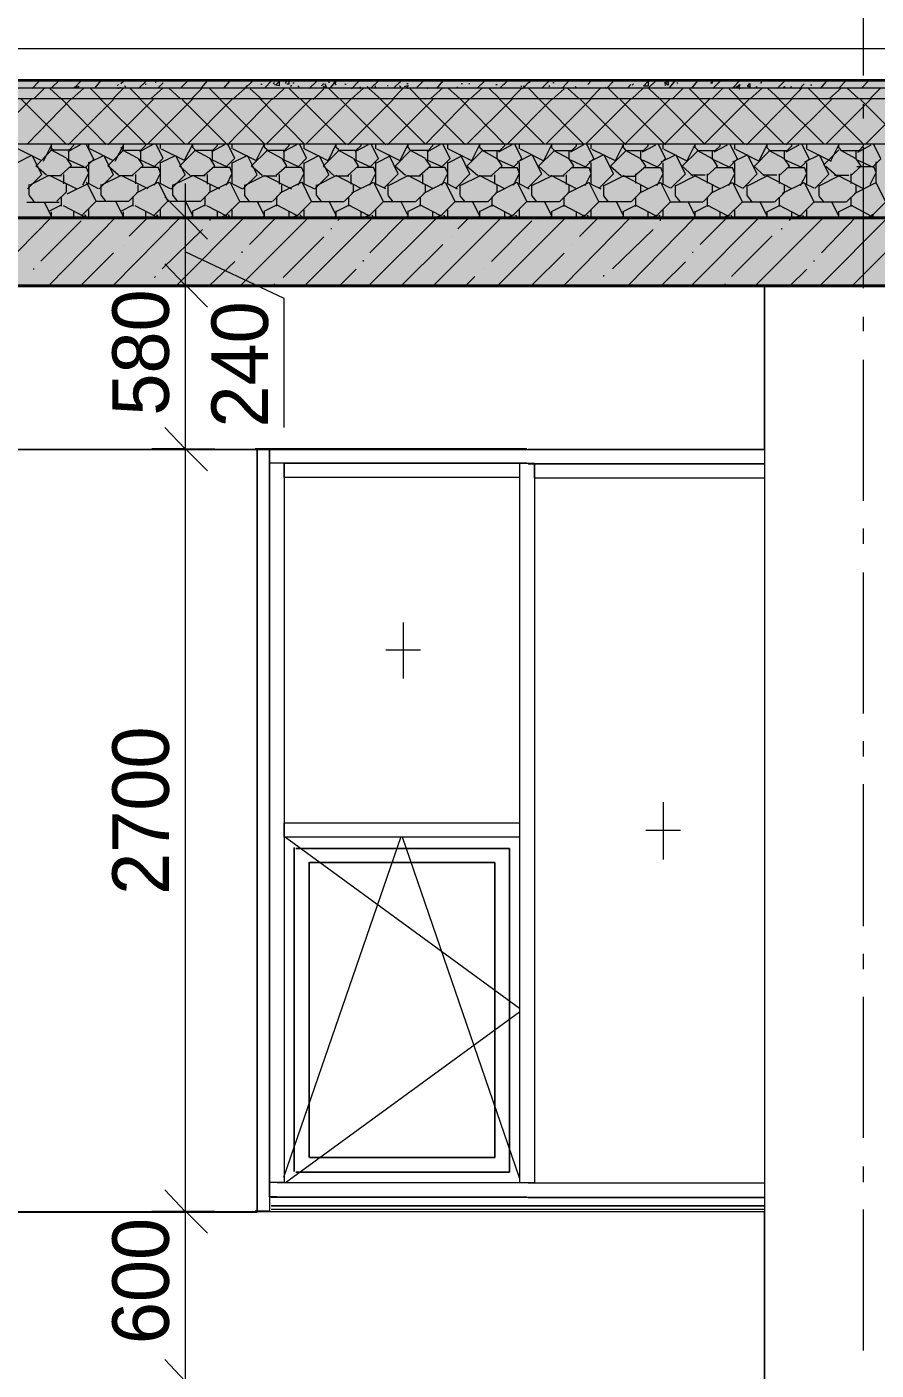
# Model space of a CAD drawing. Header units: millimetres. Extents: x -135211 to 49383, y -8033 to 228499.
# Drawn here: x -14960 to -11950, y 15279 to 20037 of the extents above; entities that cross this region are included whole.
import ezdxf

# ---------------------------------------------------------------- set-up
doc = ezdxf.new("R2010")
doc.units = ezdxf.units.MM
doc.layers.add('PDF _Геометрия', color=7, linetype='Continuous', true_color=0x1d1d1d)
doc.layers.add('PDF _Сплошная заливка', color=7, linetype='Continuous', true_color=0xffffff)
doc.layers.add('PDF _Текст', color=7, linetype='Continuous')

msp = doc.modelspace()

# ---------------------------------------------------------------- hatches: boundary and pattern name
at = {"layer": 'PDF _Сплошная заливка', "transparency": 33554559}
h = msp.add_hatch(color=256, dxfattribs=at)
h.paths.add_polyline_path([(-4971, 19881.6), (-5834.6, 19864.7), (-5834.6, 19843.5), (-5021.8, 19856.2), (-4755.1, 19856.2), (-4755.1, 19881.6)])
h.paths.add_polyline_path([(-263.8, 19932.4), (-263.8, 19953.9), (-752.3, 19953.9), (-1025.8, 19949.3), (-1284, 19945.1), (-1792, 19936.6), (-2050.2, 19932.4), (-2050.2, 19907), (-1792, 19911.3), (-1284, 19919.7), (-1025.8, 19923.9), (-517.8, 19932.4)])
h.paths.add_polyline_path([(-24290.7, 19898.6), (-24401.5, 19898.6), (-24401.5, 19877.4), (-24299.2, 19877.4), (-23969, 19864.7), (-23863.2, 19860.5), (-23533, 19847.8), (-23427.2, 19843.5), (-23097, 19830.8), (-22991.2, 19826.6), (-7646.3, 19822.4), (-7646.3, 19847.8), (-22991.2, 19852), (-23105.5, 19856.2)])
h = msp.add_hatch(color=256, dxfattribs=at)
h.paths.add_polyline_path([(-5021.8, 19856.2), (-5834.6, 19843.5), (-5834.6, 19801.2), (-4971, 19818.1), (-4755.1, 19818.1), (-4755.1, 19856.2)])
h.paths.add_polyline_path([(-263.8, 19894.3), (-263.8, 19928.5), (-750.4, 19928.5), (-1025.8, 19923.9), (-1284, 19919.7), (-1792, 19911.3), (-2050.2, 19907), (-2050.2, 19864.7), (-1377.1, 19877.4), (-1157, 19881.6), (-484, 19894.3)])
h.paths.add_polyline_path([(-24299.2, 19877.4), (-24401.5, 19877.4), (-24401.5, 19835.1), (-24290.7, 19835.1), (-23105.5, 19792.7), (-22991.2, 19788.5), (-7646.3, 19784.3), (-7646.3, 19822.4), (-22991.2, 19826.6), (-23097, 19830.8), (-23427.2, 19843.5), (-23533, 19847.8), (-23863.2, 19860.5), (-23969, 19864.7)])
h = msp.add_hatch(color=256, dxfattribs=at)
h.paths.add_polyline_path([(-4971, 19818.1), (-5834.6, 19801.2), (-5834.6, 19644.6), (-5021.8, 19657.3), (-4755.1, 19657.3), (-4755.1, 19818.1)])
h.paths.add_polyline_path([(-263.8, 19733.5), (-263.8, 19890.4), (-689, 19890.4), (-1157, 19881.6), (-1377.1, 19877.4), (-2050.2, 19864.7), (-2050.2, 19708.1), (-1792, 19712.3), (-1284, 19720.8), (-1025.8, 19725), (-517.8, 19733.5)])
h.paths.add_polyline_path([(-24290.7, 19835.1), (-24401.5, 19835.1), (-24401.5, 19674.2), (-24290.7, 19674.2), (-22987, 19627.6), (-7646.3, 19623.4), (-7646.3, 19784.3), (-22991.2, 19788.5), (-23105.5, 19792.7)])
h = msp.add_hatch(color=256, dxfattribs=at)
h.paths.add_polyline_path([(-5021.8, 19657.3), (-5834.6, 19644.6), (-5834.6, 19365.2), (-4755.1, 19365.2), (-4755.1, 19657.3)])
h.paths.add_polyline_path([(-263.8, 19365.2), (-263.8, 19729.5), (-754.4, 19729.5), (-1025.8, 19725), (-1284, 19720.8), (-1792, 19712.3), (-2050.2, 19708.1), (-2050.2, 19365.2)])
h.paths.add_polyline_path([(-24290.7, 19674.2), (-24401.5, 19674.2), (-24401.5, 19365.2), (-7646.3, 19365.2), (-7646.3, 19623.4), (-22987, 19627.6)])
h = msp.add_hatch(color=256, dxfattribs=at)
h.paths.add_polyline_path([(-77398.8, 19123.9), (-77398.8, 19364.2), (-103546, 19364.2), (-103546, 19123.9)])
h.paths.add_polyline_path([(146.8, 19123.9), (146.8, 19364.2), (-2304.2, 19364.2), (-2304.2, 19123.9)])
h.paths.add_polyline_path([(-4501.1, 19123.9), (-4501.1, 19364.2), (-25450.6, 19364.2), (-25450.6, 19123.9)])
h.paths.add_polyline_path([(-26102.5, 19123.9), (-26102.5, 19364.2), (-26352.2, 19364.2), (-26352.2, 19123.9)])

# ---------------------------------------------------------------- linework, layer by layer
at = {"layer": 'PDF _Геометрия', "color": 7, "lineweight": 9}
for points in [[(-11994.3, 19865.3), (-11994.3, 20364.8)], [(-24397.9, 19960.4), (-7651.1, 19960.4)], [(-24405.7, 19363.4), (-7642.4, 19363.4), (-7642.4, 19621.6), (-7642.4, 19782.5), (-7642.4, 19820.6), (-7642.4, 19846), (-7642.4, 19850.2), (-22987.5, 19850.2)], [(-11994.3, 19712.9), (-11994.3, 19763.6)], [(-11994.3, 19111.8), (-11994.3, 19611.3)], [(-14398.4, 19481.9), (-14398.4, 19122), (-14398.4, 18542.1), (-14398.4, 15841.3), (-14398.4, 15240.2), (-14398.4, 14922.7), (-14398.4, 14342.8), (-14398.4, 11641.9), (-14398.4, 11040.8), (-14398.4, 10723.4), (-14398.4, 6841.5), (-14398.4, 6473.2), (-14398.4, 3222.1)], [(-14398.4, 19363.4), (-14517.2, 19363.4)], [(-14398.9, 19363.6), (-14293.1, 19363.6)], [(-14047.4, 18618.5), (-14047.4, 19075.6), (-14399, 19240.8)], [(-12345.3, 19120.1), (-17692.1, 19120.1)], [(-14398.4, 19122), (-14517.2, 19122)], [(-14398.9, 19122.3), (-14293.1, 19122.3)], [(-14144.1, 18540.1), (-12345.3, 18540.1), (-12345.3, 19120.1), (-12345.3, 15238), (-12345.3, 15839.2), (-14144.1, 15839.2)], [(-12349.2, 19121.7), (-11845.1, 19121.7), (-11845.1, 15239.8), (-11845.1, 15841)], [(-11994.3, 18959.3), (-11994.3, 19010.1)], [(-11994.3, 18358.2), (-11994.3, 18857.7)], [(-17692.1, 18540.1), (-12345.3, 18540.1), (-13183.1, 18540.1)], [(-15265.9, 15838.9), (-14143.9, 15838.9), (-14143.9, 18539.8), (-14143.9, 15838.9), (-14143.9, 15915.1), (-14143.9, 17189.4), (-14143.9, 18463.6), (-14143.9, 18539.8), (-15265.9, 18539.8)], [(-14398.4, 18542.1), (-14517.2, 18542.1)], [(-14398.9, 18542.3), (-14293.1, 18542.3)], [(-14151.2, 18543.2), (-14100.1, 18543.2), (-14100.1, 18467), (-14100.1, 17192.8), (-14100.1, 18492.4), (-14100.1, 18543.2)], [(-14073.7, 18542.7), (-14099.3, 18542.7)], [(-13187.6, 18542.1), (-14072.6, 18542.1)], [(-14073.7, 18491.9), (-14099.3, 18491.9)], [(-14047.4, 18440.7), (-14047.4, 18491.4), (-14097.9, 18491.4)], [(-14047.4, 18491.4), (-14047.4, 17191.9), (-14047.4, 15943.1), (-14097.9, 15943.1)], [(-13187.6, 18491.2), (-14072.6, 18491.2)], [(-14047.9, 18491.6), (-13213.9, 18491.6), (-13213.9, 18440.9), (-14047.9, 18440.9)], [(-13213.9, 18491.6), (-13213.9, 17192.1), (-13213.9, 15943.3)], [(-13161.2, 18440), (-13161.2, 18490.8), (-13212.1, 18490.8)], [(-13161.2, 18490.8), (-13161.2, 17191.2), (-13161.2, 15942.3), (-13212.1, 15942.3)], [(-13183.1, 18489.3), (-12345.3, 18489.3), (-13157.9, 18489.3)], [(-12345.3, 18438.5), (-13157.9, 18438.5)], [(-11994.3, 18205.8), (-11994.3, 18260.8)], [(-11994.3, 17604.7), (-11994.3, 18104.2)], [(-13626.3, 17927.5), (-13626.3, 17728.5)], [(-13564.8, 17829.1), (-13687.4, 17829.1)], [(-11994.3, 17452.3), (-11994.3, 17507.3)], [(-11994.3, 16851.1), (-11994.3, 17354.9)], [(-12705, 17291.2), (-12705, 17087.9)], [(-14100.1, 15893.2), (-14100.1, 15944), (-14100.1, 17192.8), (-14100.1, 15918.6), (-14100.1, 15842.4), (-14151.2, 15842.4)], [(-14047.9, 17217.5), (-13213.9, 17217.5), (-13213.9, 17166.6), (-14047.9, 17166.6)], [(-14047.4, 17166.5), (-14047.4, 17217.3)], [(-12643.6, 17190.6), (-12766.3, 17190.6)], [(-13635, 17167.7), (-14050.2, 15961.3)], [(-14043.5, 17166.6), (-13213.9, 16561.3)], [(-13213.9, 15960.2), (-13629.1, 17166.6)], [(-11994.3, 16698.7), (-11994.3, 16753.8)], [(-11994.3, 16101.8), (-11994.3, 16601.4)], [(-14043.5, 15943.3), (-13213.9, 16548.6)], [(-11994.3, 15945.2), (-11994.3, 16000.2)], [(-14073.7, 15943.6), (-14099.3, 15943.6)], [(-13187.6, 15942.8), (-14072.6, 15942.8)], [(-12345.3, 15940.8), (-13183.1, 15940.8)], [(-12345.3, 15890), (-14093.7, 15890)], [(-12345.3, 15847.6), (-14093.7, 15847.6)], [(-11994.3, 15348.3), (-11994.3, 15847.9)], [(-12345.3, 15839.2), (-17692.1, 15839.2)], [(-14398.4, 15841.3), (-14517.2, 15841.3)], [(-14398.9, 15841.5), (-14293.1, 15841.5)]]:
    msp.add_lwpolyline(points, dxfattribs=at)
at = {"layer": 'PDF _Геометрия', "color": 7, "lineweight": 20}
msp.add_lwpolyline([(-22987.5, 19846), (-7642.4, 19846)], close=True, dxfattribs=at)
at = {"layer": 'PDF _Геометрия', "lineweight": 9}
for points in [[(-14941.4, 19819.1), (-14916, 19844.5)], [(-14871.3, 19822), (-14845.9, 19847.3)], [(-14792.3, 19820.6), (-14766.9, 19846)], [(-14717.8, 19821.5), (-14696.7, 19846.8)], [(-14626.5, 19837), (-14617.7, 19845.5)], [(-14564.2, 19818.8), (-14538.8, 19844.2)], [(-14503.7, 19843.6), (-14503.7, 19839.4)], [(-14415.1, 19820.4), (-14389.6, 19845.7)], [(-14340.6, 19821.2), (-14319.4, 19846.6)], [(-14261.6, 19819.9), (-14240.4, 19845.3)], [(-14187, 19818.6), (-14161.5, 19844)], [(-14116.9, 19821.5), (-14091.3, 19846.8)], [(-14081.8, 19833.7), (-14065, 19829.4), (-14065, 19846.4)], [(-14077.4, 19831.7), (-14065, 19844.4)], [(-14043, 19837.5), (-14038.6, 19845.9)], [(-14038.6, 19835.3), (-14029.9, 19835.3), (-14029.9, 19843.8)], [(-14012.3, 19845.5), (-14012.3, 19845.5)], [(-13959, 19818.8), (-13933.4, 19844.2)], [(-13889.5, 19843.4), (-13889.5, 19839.3)], [(-13884.4, 19819.6), (-13863.2, 19845), (-13871.9, 19840.8), (-13863.2, 19832.4)], [(-13867.5, 19834.3), (-13863.2, 19847)], [(-13809.8, 19818.3), (-13784.2, 19843.7)], [(-13739.7, 19821.2), (-13714, 19846.5)], [(-13660.7, 19819.9), (-13635, 19845.3)], [(-13577.4, 19822.8), (-13556.1, 19844)], [(-13507.2, 19819.4), (-13485.9, 19844.8)], [(-13362.5, 19820.9), (-13336.7, 19846.3)], [(-13283.5, 19819.6), (-13257.8, 19845)], [(-13203.8, 19818.3), (-13178.8, 19843.7), (-13178.8, 19839.5)], [(-13133.6, 19821.1), (-13108.6, 19846.5)], [(-13059.8, 19822), (-13038.4, 19847.4)], [(-12972, 19833.4), (-12959.4, 19846.1)], [(-12905.6, 19819.4), (-12880.5, 19844.8)], [(-12801.5, 19843.5), (-12801.5, 19843.5)], [(-12756.4, 19820.9), (-12731.3, 19846.3)], [(-12682.6, 19821.7), (-12661.1, 19847.1)], [(-12603.6, 19820.4), (-12582.1, 19845.8)], [(-12537.6, 19838.5), (-12529.5, 19838.5), (-12529.5, 19847)], [(-12533.9, 19836.5), (-12529.5, 19845)], [(-12528.4, 19819.2), (-12503.2, 19844.6)], [(-12458.2, 19821.9), (-12433, 19847.4)], [(-12358.5, 19837.6), (-12354, 19846)], [(-12300.3, 19819.3), (-12275.1, 19844.8)], [(-12146.7, 19818.9), (-12125.9, 19844.3)], [(-12081, 19821.7), (-12055.7, 19847.1)], [(-12002, 19820.4), (-11976.7, 19845.8)], [(-14936.2, 19780.7), (-14898.5, 19818.8)], [(-14837.1, 19781.7), (-14879.2, 19819.8)], [(-14800.3, 19782.4), (-14758.1, 19820.5)], [(-14793.2, 19825.1), (-14784.4, 19820.9)], [(-14788, 19823), (-14775.7, 19827.2), (-14780, 19818.8)], [(-14696.7, 19781.3), (-14734.5, 19819.4)], [(-14709.8, 19821.6), (-14705.5, 19821.6)], [(-14655.6, 19782), (-14617.7, 19820.2)], [(-14639.6, 19828.9), (-14635.3, 19833.1)], [(-14635.3, 19818.4), (-14635.3, 19822.7)], [(-14630.9, 19822.5), (-14626.5, 19822.5)], [(-14613.3, 19828.4), (-14609, 19824.2)], [(-14556.3, 19781), (-14594.2, 19819.1)], [(-14538.8, 19831.5), (-14538.8, 19835.8)], [(-14519.6, 19783.7), (-14477.3, 19821.8)], [(-14494.1, 19821.8), (-14477.3, 19838.7)], [(-14415.9, 19782.7), (-14458.2, 19820.8)], [(-14374.9, 19783.4), (-14337, 19821.5)], [(-14275.5, 19782.4), (-14313.5, 19820.4)], [(-14230.1, 19780.9), (-14187.8, 19819)], [(-14183.4, 19825.1), (-14179, 19829.4)], [(-14126.4, 19779.9), (-14168.8, 19818)], [(-14130.8, 19834.7), (-14126.4, 19834.7)], [(-14089.8, 19780.6), (-14047.4, 19818.7)], [(-14086.9, 19836.2), (-14082.5, 19840.4)], [(-14082.5, 19842.4), (-14082.5, 19842.4)], [(-13994.8, 19783.7), (-14032.8, 19821.8)], [(-14025.5, 19826.7), (-14021.1, 19830.9)], [(-14016.7, 19839.3), (-14012.3, 19839.3)], [(-13999.2, 19828.3), (-13994.8, 19824.1)], [(-13945.1, 19780.3), (-13907, 19818.3)], [(-13924.6, 19837.6), (-13924.6, 19837.6)], [(-13915.8, 19828.8), (-13907, 19837.3)], [(-13910.7, 19826.7), (-13898.3, 19822.5), (-13902.6, 19835.1)], [(-13854.4, 19783.4), (-13892.5, 19821.5)], [(-13832.5, 19833.8), (-13828.1, 19833.8)], [(-13809.1, 19781.9), (-13766.6, 19820)], [(-13775.4, 19820.2), (-13779.8, 19824.4)], [(-13779.8, 19818.2), (-13775.4, 19822.5)], [(-13753.5, 19826), (-13749.1, 19821.7)], [(-13705.2, 19780.9), (-13747.7, 19819)], [(-13731.5, 19832.1), (-13731.5, 19827.9)], [(-13727.2, 19827.8), (-13722.8, 19827.8)], [(-13727.2, 19825.5), (-13722.8, 19825.5)], [(-13683.3, 19829.1), (-13678.9, 19829.1)], [(-13664.4, 19781.6), (-13626.3, 19819.7)], [(-13643.8, 19841.2), (-13643.8, 19841.2)], [(-13639.4, 19843), (-13635, 19843)], [(-13639.4, 19828.3), (-13635, 19824.1)], [(-13621.2, 19825.6), (-13608.7, 19829.9), (-13613.1, 19821.4)], [(-13617.5, 19823.6), (-13608.7, 19819.5)], [(-13613.1, 19836.3), (-13608.7, 19836.3)], [(-13564.8, 19780.6), (-13603, 19818.7)], [(-13542.9, 19822.5), (-13538.5, 19818.2)], [(-13528.5, 19783.3), (-13485.9, 19821.4)], [(-13490.3, 19842.6), (-13485.9, 19842.6)], [(-13424.5, 19782.3), (-13467.1, 19820.3)], [(-13433.2, 19820.5), (-13433.2, 19824.8)], [(-13420.1, 19837.2), (-13415.7, 19837.2)], [(-13393.8, 19836.7), (-13389.4, 19836.7)], [(-13388.1, 19783), (-13345.5, 19821.1)], [(-13363, 19821.4), (-13363, 19821.4)], [(-13284.1, 19781.9), (-13322.3, 19820.1)], [(-13297.3, 19832.9), (-13292.8, 19832.9)], [(-13275.3, 19834.6), (-13275.3, 19834.6)], [(-13270.9, 19834.4), (-13266.5, 19834.4)], [(-13243.4, 19782.7), (-13205.1, 19820.7)], [(-13209.5, 19827.2), (-13205.1, 19827.2)], [(-13200.7, 19827.1), (-13196.3, 19827.1)], [(-13143.7, 19781.6), (-13182, 19819.7)], [(-13108.6, 19829.6), (-13108.6, 19825.4)], [(-13098, 19780.2), (-13055.9, 19818.3)], [(-13095.5, 19840), (-13091, 19840)], [(-13003.3, 19783.3), (-13045.3, 19821.4)], [(-13016.5, 19825.8), (-13012.1, 19821.5)], [(-12962.7, 19784), (-12924.3, 19822)], [(-12911.2, 19819.8), (-12906.8, 19824)], [(-12862.9, 19783), (-12901.3, 19821.1)], [(-12831.6, 19820.3), (-12819, 19833)], [(-12817.3, 19781.5), (-12775.2, 19819.6)], [(-12814.7, 19830.9), (-12810.3, 19835.2)], [(-12713.8, 19780.5), (-12755.9, 19818.7)], [(-12696.2, 19828.8), (-12696.2, 19833)], [(-12673.3, 19781.2), (-12634.8, 19819.3)], [(-12656.8, 19838.5), (-12652.3, 19838.5)], [(-12652.3, 19834.3), (-12652.3, 19834.3)], [(-12573.4, 19780.2), (-12611.1, 19818.3)], [(-12532.2, 19780.9), (-12494.4, 19819)], [(-12433, 19779.9), (-12470.8, 19818)], [(-12450.5, 19822.5), (-12450.5, 19826.7)], [(-12445.6, 19824.2), (-12433, 19832.7), (-12437.4, 19819.9)], [(-12441.1, 19822.2), (-12433, 19818)], [(-12397.9, 19827.8), (-12397.9, 19827.8)], [(-12396.3, 19782.5), (-12354, 19820.6)], [(-12376, 19825.1), (-12371.6, 19825.1)], [(-12362.8, 19835.7), (-12362.8, 19835.7)], [(-12292.6, 19781.5), (-12334.9, 19819.6)], [(-12279.5, 19821.3), (-12275.1, 19825.6), (-12275.1, 19821.3)], [(-12253.2, 19825.1), (-12248.7, 19825.1)], [(-12251.5, 19782.2), (-12213.6, 19820.3)], [(-12221.9, 19818.2), (-12204.9, 19835.2)], [(-12152.2, 19781.2), (-12190.1, 19819.3)], [(-12183, 19832.4), (-12178.5, 19832.4)], [(-12115.6, 19783.9), (-12073.3, 19821.9)], [(-12011.8, 19782.9), (-12054.2, 19820.9)], [(-12025.1, 19821.1), (-12020.6, 19821.1)], [(-12003.1, 19829.3), (-12003.1, 19829.3)], [(-11970.8, 19783.6), (-11932.9, 19821.6)], [(-15103.4, 19622.6), (-14942.4, 19783.4)], [(-14819.5, 19620.5), (-14980, 19781.3)], [(-14958.9, 19622.2), (-14802, 19783.1)], [(-14679.1, 19620.1), (-14835.5, 19781.1)], [(-14813.6, 19619.8), (-14652.8, 19780.6)], [(-14555.5, 19600.7), (-14538.8, 19617.7), (-14538.8, 19621.9), (-14699.7, 19782.7)], [(-14673.4, 19619.4), (-14512.4, 19780.3)], [(-14398.4, 19621.5), (-14559.5, 19782.4)], [(-14533.2, 19621.1), (-14372.1, 19781.9)], [(-14249.2, 19619.1), (-14409.8, 19779.9)], [(-14392.2, 19620.8), (-14231.7, 19781.7)], [(-14117.6, 19610.2), (-14117.6, 19622.9), (-14278.3, 19783.8)], [(-14247.7, 19620.5), (-14091.3, 19781.3)], [(-13977.2, 19605.6), (-13977.2, 19622.5), (-14133.8, 19783.4)], [(-14111.9, 19622.2), (-13950.9, 19783)], [(-13828.1, 19620.1), (-13989.2, 19781)], [(-13971.7, 19621.8), (-13810.5, 19782.7)], [(-13687.7, 19619.8), (-13848.3, 19780.6)], [(-13822, 19619.4), (-13661.4, 19780.2)], [(-13547.3, 19621.4), (-13708.1, 19782.3)], [(-13681.8, 19619), (-13521, 19779.9)], [(-13406.9, 19621.1), (-13567.9, 19782)], [(-13545.9, 19622.8), (-13389.4, 19783.6)], [(-13283.4, 19599.6), (-13266.5, 19616.5), (-13266.5, 19620.8), (-13423.3, 19781.7)], [(-13401.4, 19620.3), (-13240.2, 19781.2)], [(-13126.1, 19622.4), (-13286.7, 19783.3)], [(-13260.5, 19620), (-13099.8, 19780.9)], [(-12985.8, 19622.1), (-13146.5, 19783)], [(-13120.3, 19621.7), (-12959.4, 19782.5)], [(-12836.6, 19619.7), (-12997.6, 19780.6)], [(-12980.1, 19621.4), (-12819, 19782.3)], [(-12696.2, 19619.3), (-12857.4, 19780.2)], [(-12839.9, 19623), (-12678.7, 19783.9)], [(-12555.8, 19621), (-12716.5, 19781.9)], [(-12698.9, 19622.7), (-12538.3, 19783.6)], [(-12415.4, 19620.7), (-12576.3, 19781.5)], [(-12558.7, 19622.4), (-12397.9, 19783.3)], [(-12275.1, 19620.3), (-12436.1, 19781.3)], [(-12409.8, 19619.9), (-12248.7, 19780.8)], [(-12134.7, 19622.1), (-12295.9, 19782.9)], [(-12269.6, 19619.7), (-12108.4, 19780.5)], [(-11994.3, 19621.7), (-12154.9, 19782.6)], [(-12128.6, 19621.3), (-11968, 19782.1)], [(-11845.1, 19619.3), (-12006, 19780.1)], [(-11988.4, 19621), (-11827.6, 19781.8)], [(-14872.2, 19606.6), (-14872.2, 19619.4), (-14901.9, 19560.1)], [(-14863.4, 19598), (-14872.1, 19606.5)], [(-14813.4, 19596.2), (-14766.9, 19621.7)], [(-14809.9, 19600.9), (-14793.2, 19617.9), (-14793.2, 19622.1)], [(-14752.8, 19538.5), (-14723, 19568.1), (-14748.5, 19618.9)], [(-14740.6, 19606.3), (-14740.6, 19623.2)], [(-14617.7, 19606.5), (-14617.7, 19619.1), (-14647.6, 19559.9)], [(-14617.7, 19602), (-14626.5, 19610.5)], [(-14559, 19596), (-14512.4, 19621.5)], [(-14507.2, 19542.4), (-14477.3, 19572.1), (-14502.8, 19622.8)], [(-14486.1, 19606.1), (-14486.1, 19623)], [(-14372.1, 19610.4), (-14372.1, 19623.1), (-14401.9, 19563.8)], [(-14363.3, 19601.8), (-14372, 19610.2)], [(-14304.7, 19595.9), (-14258, 19621.2)], [(-14301.1, 19600.5), (-14284.3, 19617.4), (-14284.3, 19621.6)], [(-14252.8, 19542.2), (-14222.9, 19571.8), (-14248.4, 19622.6)], [(-14231.7, 19605.8), (-14231.7, 19622.8)], [(-14147.6, 19563.6), (-14117.6, 19622.9)], [(-14108.8, 19601.5), (-14117.6, 19610)], [(-14050.4, 19595.6), (-14003.5, 19621)], [(-14046.7, 19600.2), (-14029.9, 19617.2), (-14029.9, 19621.4)], [(-13998.4, 19542), (-13968.4, 19571.7), (-13994.1, 19622.4)], [(-13863.2, 19610), (-13863.2, 19622.7), (-13892.4, 19563.4)], [(-13854.4, 19601.4), (-13863.2, 19609.8)], [(-13796, 19595.4), (-13749.1, 19620.8)], [(-13792.3, 19600.1), (-13775.4, 19617), (-13775.4, 19621.3)], [(-13743.3, 19541.8), (-13714, 19571.4), (-13739.7, 19622.2)], [(-13722.8, 19605.4), (-13722.8, 19622.3)], [(-13608.7, 19609.8), (-13608.7, 19622.5), (-13638.1, 19563.2)], [(-13599.9, 19601.1), (-13608.7, 19609.6)], [(-13540.9, 19595.1), (-13494.6, 19620.6)], [(-13537.9, 19599.9), (-13521, 19616.8), (-13521, 19621)], [(-13488.9, 19541.6), (-13459.6, 19571.2), (-13485.3, 19622)], [(-13468.3, 19605.2), (-13468.3, 19622.1)], [(-13354.3, 19609.5), (-13354.3, 19622.2), (-13383.7, 19563)], [(-13345.5, 19600.9), (-13354.3, 19609.4)], [(-13286.6, 19595), (-13240.2, 19620.3)], [(-13234.6, 19541.3), (-13205.1, 19571), (-13230.9, 19621.8)], [(-13213.9, 19605), (-13213.9, 19621.9)], [(-13099.8, 19609.3), (-13099.8, 19622), (-13129.3, 19562.8)], [(-13091, 19600.7), (-13099.1, 19609.2)], [(-13032.2, 19594.8), (-12985.8, 19620.1)], [(-13029, 19599.4), (-13012.1, 19616.3), (-13012.1, 19620.6)], [(-12980.2, 19541.2), (-12950.7, 19570.7), (-12975.7, 19621.6)], [(-12959.4, 19604.7), (-12959.4, 19621.7)], [(-12845.4, 19609.1), (-12845.4, 19621.8), (-12874.9, 19562.6)], [(-12836.6, 19600.5), (-12844.7, 19609)], [(-12777.9, 19594.5), (-12731.3, 19620)], [(-12774.6, 19599.2), (-12757.6, 19616.1), (-12757.6, 19620.4)], [(-12725.8, 19540.9), (-12696.2, 19570.6), (-12721.4, 19621.3)], [(-12705, 19604.5), (-12705, 19621.5)], [(-12590.9, 19608.9), (-12590.9, 19621.6), (-12620.5, 19562.3)], [(-12582.1, 19600.3), (-12590.3, 19608.8)], [(-12523.5, 19594.3), (-12476.9, 19619.7)], [(-12520.2, 19599), (-12503.2, 19616), (-12503.2, 19620.2)], [(-12471.4, 19540.7), (-12441.8, 19570.3), (-12467, 19621.2)], [(-12450.5, 19604.4), (-12450.5, 19621.3)], [(-12336.5, 19608.7), (-12336.5, 19621.4), (-12366.1, 19562.1)], [(-12327.7, 19600), (-12335.9, 19608.6)], [(-12269.2, 19594.1), (-12222.4, 19619.5)], [(-12265.8, 19598.8), (-12248.7, 19615.7), (-12248.7, 19619.9)], [(-12217, 19540.5), (-12187.3, 19570.1), (-12212.6, 19620.9)], [(-12196.1, 19604.1), (-12196.1, 19621.1)], [(-12082, 19608.5), (-12082, 19621.1), (-12111.8, 19561.9)], [(-12073.3, 19599.9), (-12081.4, 19608.4)], [(-12014.8, 19593.9), (-11968, 19619.3)], [(-12011.4, 19598.6), (-11994.3, 19615.5), (-11994.3, 19619.8)], [(-11962.6, 19540.3), (-11932.9, 19569.9), (-11958.2, 19620.7)], [(-14993.2, 19557.1), (-14942.4, 19582.5)], [(-14907.3, 19562.7), (-14992.2, 19605)], [(-14958.1, 19463.3), (-14907.3, 19514.1), (-14941.4, 19581.9)], [(-14927.3, 19545.2), (-14872.2, 19600.2)], [(-14819.5, 19571.7), (-14874.7, 19601.4)], [(-14870.3, 19601.2), (-14810.8, 19601.2)], [(-14839.8, 19512.1), (-14802, 19546.1), (-14818.7, 19571.4)], [(-14758.1, 19541), (-14813.3, 19566.5)], [(-14810.8, 19565.3), (-14810.8, 19594.9)], [(-14740.6, 19481.5), (-14740.6, 19557.7)], [(-14738.8, 19556.9), (-14687.9, 19582.2)], [(-14652.8, 19562.5), (-14737.2, 19604.9)], [(-14703.7, 19463.1), (-14652.8, 19513.9), (-14687, 19581.7)], [(-14673, 19545), (-14617.7, 19600)], [(-14565.1, 19571.5), (-14620.4, 19601.1)], [(-14615.3, 19601), (-14556.3, 19601)], [(-14585.4, 19512), (-14547.5, 19545.8), (-14564.3, 19571.2)], [(-14503.7, 19540.8), (-14559, 19566.2)], [(-14556.3, 19565.1), (-14556.3, 19594.8)], [(-14486.1, 19481.3), (-14486.1, 19557.5)], [(-14484.5, 19556.6), (-14433.5, 19582)], [(-14398.4, 19562.3), (-14482.9, 19604.6)], [(-14449.4, 19462.9), (-14398.4, 19513.7), (-14431.9, 19581.4)], [(-14418, 19544.8), (-14363.3, 19599.8)], [(-14310.6, 19571.3), (-14365.3, 19600.9)], [(-14360.9, 19600.8), (-14301.9, 19600.8)], [(-14331, 19511.8), (-14293.1, 19545.6), (-14309.9, 19571)], [(-14249.2, 19540.7), (-14304, 19566.1)], [(-14301.9, 19564.9), (-14301.9, 19594.6)], [(-14230.1, 19556.4), (-14179, 19581.8)], [(-14143.9, 19562.1), (-14228.7, 19604.4)], [(-14195.1, 19462.7), (-14143.9, 19513.5), (-14177.5, 19581.2)], [(-14163.6, 19544.6), (-14108.8, 19599.6)], [(-14056.2, 19571.1), (-14111, 19600.7)], [(-14106.6, 19600.6), (-14047.4, 19600.6)], [(-14076.7, 19511.5), (-14038.6, 19545.4), (-14055.5, 19570.8)], [(-13994.8, 19540.5), (-14049.6, 19565.8)], [(-14047.4, 19564.7), (-14047.4, 19594.3)], [(-13975.1, 19556.2), (-13924.6, 19581.6)], [(-13889.5, 19561.8), (-13974.4, 19604.1)], [(-13940, 19462.5), (-13889.5, 19513.3), (-13923.2, 19581)], [(-13909.3, 19544.3), (-13854.4, 19599.3)], [(-13801.7, 19570.8), (-13856.7, 19600.5)], [(-13852.3, 19600.3), (-13793, 19600.3)], [(-13822.3, 19511.3), (-13784.2, 19545.2), (-13801, 19570.6)], [(-13740.3, 19540.2), (-13795.3, 19565.6)], [(-13793, 19564.5), (-13793, 19594.1)], [(-13720.7, 19556), (-13670.1, 19581.4)], [(-13635, 19561.7), (-13719.4, 19604)], [(-13694.4, 19466.4), (-13643.8, 19517.2), (-13677.5, 19585)], [(-13655, 19544.1), (-13599.9, 19599.2)], [(-13547.3, 19570.6), (-13602.4, 19600.3)], [(-13598, 19600.1), (-13538.5, 19600.1)], [(-13567.9, 19511.1), (-13529.7, 19545), (-13546.6, 19570.4)], [(-13485.9, 19540), (-13541, 19565.4)], [(-13538.5, 19564.3), (-13538.5, 19593.9)], [(-13466.4, 19555.8), (-13415.7, 19581.2)], [(-13380.6, 19561.4), (-13465.1, 19603.8)], [(-13440.1, 19466.2), (-13389.4, 19517), (-13423.2, 19584.7)], [(-13400.6, 19543.9), (-13345.5, 19598.9)], [(-13292.8, 19570.4), (-13348, 19600.1)], [(-13343.7, 19599.9), (-13284.1, 19599.9)], [(-13313.6, 19510.9), (-13275.3, 19544.7), (-13292.2, 19570.1)], [(-13292.8, 19568.2), (-13292.8, 19597.8)], [(-13231.4, 19539.8), (-13286.6, 19565.2)], [(-13220.8, 19559.7), (-13170, 19585.1)], [(-13126.1, 19561.2), (-13210.9, 19603.5)], [(-13185.7, 19466), (-13134.9, 19516.8), (-13168.8, 19584.5)], [(-13146.3, 19543.7), (-13091, 19598.7)], [(-13038.4, 19570.2), (-13093.7, 19599.9)], [(-13088.6, 19599.7), (-13029.6, 19599.7)], [(-13059.2, 19510.7), (-13020.9, 19544.5), (-13037.8, 19569.9)], [(-13038.4, 19567.9), (-13038.4, 19597.6)], [(-12977, 19539.6), (-13032.3, 19565)], [(-12966.5, 19559.5), (-12915.6, 19584.9)], [(-12871.7, 19561), (-12956.6, 19603.3)], [(-12931.4, 19465.8), (-12880.5, 19516.6), (-12914.4, 19584.3)], [(-12892, 19543.5), (-12836.6, 19598.5)], [(-12784, 19570), (-12838.6, 19599.6)], [(-12834.3, 19599.5), (-12775.2, 19599.5)], [(-12804.8, 19510.4), (-12766.4, 19544.3), (-12783.4, 19569.7)], [(-12784, 19567.8), (-12784, 19597.4)], [(-12722.5, 19539.4), (-12777.2, 19564.8)], [(-12712.1, 19559.3), (-12661.1, 19584.6)], [(-12617.2, 19560.8), (-12701.6, 19603.2)], [(-12677.1, 19465.5), (-12626, 19516.3), (-12660, 19584.1)], [(-12636.9, 19543.3), (-12582.1, 19598.3)], [(-12529.5, 19569.8), (-12584.3, 19599.5)], [(-12580, 19599.3), (-12520.7, 19599.3)], [(-12549.7, 19510.2), (-12512, 19544.1), (-12529, 19569.5)], [(-12529.5, 19567.6), (-12529.5, 19597.2)], [(-12468.1, 19539.2), (-12522.9, 19564.6)], [(-12457.8, 19559), (-12406.7, 19584.5)], [(-12362.8, 19560.5), (-12447.3, 19602.9)], [(-12422.7, 19465.3), (-12371.6, 19516.2), (-12405.7, 19583.8)], [(-12382.6, 19543.1), (-12327.7, 19598.1)], [(-12275.1, 19569.6), (-12330, 19599.2)], [(-12325.6, 19599), (-12266.3, 19599)], [(-12295.4, 19510.1), (-12257.5, 19543.9), (-12274.6, 19569.3)], [(-12275.1, 19567.3), (-12275.1, 19597)], [(-12213.6, 19539), (-12268.6, 19564.4)], [(-12202.7, 19558.9), (-12152.2, 19584.3)], [(-12108.4, 19560.4), (-12193, 19602.7)], [(-12167.6, 19465.1), (-12117.1, 19515.9), (-12151.3, 19583.6)], [(-12137, 19547), (-12082, 19602)], [(-12020.6, 19569.4), (-12075.6, 19599)], [(-12071.3, 19598.8), (-12011.8, 19598.8)], [(-12041, 19509.8), (-12003.1, 19543.7), (-12020.2, 19569.1)], [(-12020.6, 19567.1), (-12020.6, 19596.8)], [(-11959.2, 19538.8), (-12014.2, 19564.1)], [(-11950.4, 19483.3), (-11950.4, 19559.4)], [(-14948.5, 19477.6), (-14880.9, 19511.5)], [(-14889.7, 19511.6), (-14927.5, 19545.5)], [(-14887.9, 19510.8), (-14837.1, 19510.8)], [(-14828.3, 19480.9), (-14828.3, 19514.8)], [(-14808.9, 19540.9), (-14749.3, 19540.9)], [(-14761.6, 19477.3), (-14740.6, 19519.6), (-14749.3, 19540.7)], [(-14694.2, 19477.4), (-14626.5, 19511.3)], [(-14635.3, 19511.4), (-14673.1, 19545.3)], [(-14633.6, 19510.5), (-14582.6, 19510.5)], [(-14573.9, 19480.7), (-14573.9, 19514.6)], [(-14553.9, 19540.7), (-14494.9, 19540.7)], [(-14507.2, 19477), (-14486.1, 19519.4), (-14494.9, 19540.5)], [(-14439.9, 19477.2), (-14372.1, 19511)], [(-14380.8, 19511.2), (-14418.7, 19545)], [(-14379.2, 19510.3), (-14328.2, 19510.3)], [(-14319.4, 19480.5), (-14319.4, 19514.4)], [(-14299.6, 19540.5), (-14240.4, 19540.5)], [(-14252.8, 19476.9), (-14231.7, 19519.2), (-14240.4, 19540.4)], [(-14231.7, 19481.1), (-14231.7, 19557.3)], [(-14185.6, 19477), (-14117.6, 19510.8)], [(-14126.4, 19510.9), (-14164.4, 19544.8)], [(-14124.2, 19510.1), (-14073.7, 19510.1)], [(-14065, 19480.3), (-14065, 19514.2)], [(-14045.2, 19540.2), (-13986, 19540.2)], [(-13998.4, 19476.6), (-13977.2, 19519), (-13986, 19540.1)], [(-13977.2, 19480.9), (-13977.2, 19557.1)], [(-13931.3, 19476.7), (-13863.2, 19510.6)], [(-13871.9, 19510.8), (-13910, 19544.6)], [(-13775.4, 19464.6), (-13864.1, 19511.1)], [(-13810.5, 19480.1), (-13810.5, 19514)], [(-13790.9, 19540.1), (-13731.5, 19540.1)], [(-13744, 19476.5), (-13722.8, 19518.7), (-13731.6, 19539.9)], [(-13722.8, 19480.6), (-13722.8, 19556.9)], [(-13676.2, 19476.5), (-13608.7, 19510.4)], [(-13617.5, 19510.5), (-13655.6, 19544.4)], [(-13521, 19464.4), (-13609.8, 19510.9)], [(-13556.1, 19479.9), (-13556.1, 19513.8)], [(-13536.6, 19539.9), (-13477.1, 19539.9)], [(-13489.6, 19476.2), (-13468.3, 19518.5), (-13477.1, 19539.7)], [(-13468.3, 19480.5), (-13468.3, 19556.7)], [(-13421.9, 19476.3), (-13354.3, 19510.2)], [(-13363, 19510.4), (-13401.3, 19544.2)], [(-13266.5, 19464.1), (-13355.6, 19510.7)], [(-13301.6, 19479.7), (-13301.6, 19513.5)], [(-13282.3, 19539.7), (-13222.7, 19539.7)], [(-13235.2, 19476), (-13213.9, 19518.3), (-13222.7, 19539.5)], [(-13213.9, 19480.2), (-13213.9, 19556.4)], [(-13167.6, 19476.1), (-13099.8, 19509.9)], [(-13108.6, 19510.1), (-13146.9, 19544)], [(-13012.1, 19464), (-13101.3, 19510.5)], [(-13047.2, 19479.5), (-13047.2, 19513.3)], [(-13027.2, 19539.4), (-12968.2, 19539.4)], [(-12980.8, 19475.8), (-12959.4, 19518.1), (-12967.5, 19539.3)], [(-12959.4, 19480), (-12959.4, 19556.2)], [(-12854.1, 19509.9), (-12892.5, 19543.8)], [(-12757.6, 19463.7), (-12846.3, 19510.3)], [(-12801.5, 19483.4), (-12801.5, 19517.2)], [(-12772.9, 19539.2), (-12713.8, 19539.2)], [(-12726.4, 19475.6), (-12705, 19517.9), (-12713.1, 19539.1)], [(-12705, 19479.8), (-12705, 19556)], [(-12599.7, 19509.7), (-12637.4, 19543.6)], [(-12606.9, 19513), (-12555.8, 19513)], [(-12503.2, 19463.6), (-12592, 19510.1)], [(-12547.1, 19483.2), (-12547.1, 19517.1)], [(-12518.6, 19539), (-12459.3, 19539)], [(-12472, 19475.4), (-12450.5, 19517.7), (-12458.7, 19538.9)], [(-12450.5, 19479.6), (-12450.5, 19555.8)], [(-12345.3, 19509.5), (-12383.1, 19543.4)], [(-12351.8, 19512.8), (-12301.4, 19512.8)], [(-12292.6, 19482.9), (-12292.6, 19516.8)], [(-12264.3, 19538.8), (-12204.9, 19538.8)], [(-12217.6, 19475.2), (-12196.1, 19517.5), (-12204.3, 19538.7)], [(-12196.1, 19479.4), (-12196.1, 19555.6)], [(-12090.8, 19509.2), (-12128.7, 19543.1)], [(-12097.5, 19512.5), (-12046.9, 19512.5)], [(-12038.2, 19482.7), (-12038.2, 19516.6)], [(-12018.7, 19542.7), (-11959.2, 19542.7)], [(-11971.2, 19479), (-11950.4, 19521.4), (-11958.6, 19542.6)], [(-14951.1, 19440.7), (-14951.1, 19478.8)], [(-14784.4, 19463.3), (-14877.4, 19509.9)], [(-14853.7, 19419.4), (-14819.5, 19453.2), (-14819.5, 19478.6)], [(-14816.9, 19445.6), (-14740.6, 19483.7)], [(-14765.1, 19368.8), (-14714.2, 19419.6), (-14748.4, 19487.3)], [(-14705.5, 19464), (-14739.6, 19480.9)], [(-14696.7, 19440.5), (-14696.7, 19478.6)], [(-14530, 19463.1), (-14623.2, 19509.7)], [(-14599.3, 19419.1), (-14565.1, 19452.9), (-14565.1, 19478.3)], [(-14571.4, 19449.6), (-14494.9, 19487.7)], [(-14510.8, 19368.5), (-14459.8, 19419.4), (-14493.3, 19487.1)], [(-14451, 19463.8), (-14484.5, 19480.7)], [(-14442.2, 19440.2), (-14442.2, 19478.3)], [(-14275.5, 19462.8), (-14368.9, 19509.4)], [(-14344.2, 19418.9), (-14310.6, 19452.8), (-14310.6, 19478.2)], [(-14316.4, 19449.4), (-14240.4, 19487.5)], [(-14256.5, 19368.3), (-14205.3, 19419.2), (-14238.9, 19486.9)], [(-14196.6, 19463.5), (-14230.2, 19480.5)], [(-14187.8, 19440), (-14187.8, 19478.1)], [(-14021.1, 19462.6), (-14114, 19509.2)], [(-14089.8, 19418.7), (-14056.2, 19452.5), (-14056.2, 19478)], [(-14062.1, 19449.2), (-13986, 19487.2)], [(-14001.4, 19368.1), (-13950.9, 19418.9), (-13984.6, 19486.7)], [(-13942.1, 19463.3), (-13975.8, 19480.3)], [(-13933.4, 19439.8), (-13933.4, 19477.9)], [(-13869.8, 19509.9), (-13819.3, 19509.9)], [(-13835.4, 19418.5), (-13801.7, 19452.3), (-13801.7, 19477.7)], [(-13807.8, 19448.9), (-13731.5, 19487.1)], [(-13747, 19367.9), (-13696.5, 19418.7), (-13730.2, 19486.4)], [(-13687.7, 19463.1), (-13721.4, 19480.1)], [(-13678.9, 19439.6), (-13678.9, 19477.7)], [(-13615.5, 19509.6), (-13564.8, 19509.6)], [(-13581.1, 19418.2), (-13547.3, 19452.1), (-13547.3, 19477.5)], [(-13553.5, 19448.7), (-13477.1, 19486.8)], [(-13492.7, 19367.7), (-13442, 19418.5), (-13475.8, 19486.3)], [(-13433.2, 19462.9), (-13467, 19479.8)], [(-13424.5, 19439.4), (-13424.5, 19477.5)], [(-13361.2, 19509.5), (-13310.4, 19509.5)], [(-13326.7, 19418), (-13292.8, 19451.9), (-13292.8, 19477.3)], [(-13299.2, 19448.5), (-13222.7, 19486.6)], [(-13238.4, 19367.5), (-13187.6, 19418.3), (-13221.4, 19486)], [(-13178.8, 19462.7), (-13212.7, 19479.7)], [(-13170, 19439.2), (-13170, 19477.3)], [(-13106.8, 19509.3), (-13055.9, 19509.3)], [(-13072.3, 19417.8), (-13038.4, 19451.7), (-13038.4, 19477.1)], [(-13044.2, 19448.3), (-12968.2, 19486.4)], [(-12984, 19367.3), (-12933.1, 19418.1), (-12967.1, 19485.8)], [(-12924.3, 19462.5), (-12958.3, 19479.4)], [(-12915.6, 19439), (-12915.6, 19477.1)], [(-12913.3, 19475.9), (-12845.4, 19509.8)], [(-12852.5, 19509), (-12801.5, 19509)], [(-12817.9, 19417.6), (-12784, 19451.5), (-12784, 19476.8)], [(-12789.9, 19448.1), (-12713.8, 19486.2)], [(-12729.7, 19367), (-12678.7, 19417.8), (-12712.7, 19485.6)], [(-12678.7, 19466.4), (-12712.7, 19483.4)], [(-12661.1, 19438.7), (-12661.1, 19476.8)], [(-12659, 19475.7), (-12590.9, 19509.6)], [(-12563.6, 19417.4), (-12529.5, 19451.2), (-12529.5, 19476.6)], [(-12535.6, 19447.9), (-12459.3, 19486)], [(-12475.3, 19366.9), (-12424.2, 19417.6), (-12458.3, 19485.4)], [(-12424.2, 19466.2), (-12458.3, 19483.1)], [(-12406.7, 19438.5), (-12406.7, 19476.6)], [(-12404, 19475.5), (-12336.5, 19509.4)], [(-12248.7, 19463.4), (-12337.8, 19509.9)], [(-12309.2, 19417.2), (-12275.1, 19451), (-12275.1, 19476.4)], [(-12281.3, 19447.7), (-12204.9, 19485.7)], [(-12220.3, 19366.6), (-12169.8, 19417.4), (-12203.9, 19485.1)], [(-12169.8, 19466), (-12203.9, 19482.9)], [(-12152.2, 19438.3), (-12152.2, 19476.4)], [(-12149.6, 19475.3), (-12082, 19509.2)], [(-11994.3, 19463.1), (-12083.5, 19509.7)], [(-12054.8, 19417), (-12020.6, 19450.8), (-12020.6, 19476.2)], [(-12026.3, 19447.4), (-11950.4, 19485.5)], [(-11965.9, 19366.4), (-11915.3, 19417.3), (-11949.5, 19485)], [(-14959.9, 19415.8), (-14845.9, 19415.8)], [(-14933.6, 19419.2), (-14950.3, 19440.4)], [(-14876.5, 19361.1), (-14872.2, 19365.3), (-14897.6, 19416.2)], [(-14837.1, 19402.7), (-14837.1, 19436.5)], [(-14714.4, 19419.7), (-14600.2, 19419.7)], [(-14679.1, 19419), (-14695.9, 19440.2)], [(-14622.1, 19360.9), (-14617.7, 19365.1), (-14643.2, 19415.9)], [(-14582.6, 19402.4), (-14582.6, 19436.4)], [(-14460.2, 19419.5), (-14345.7, 19419.5)], [(-14424.7, 19418.8), (-14441.5, 19440)], [(-14376.4, 19364.9), (-14372.1, 19369.2), (-14397.6, 19419.9)], [(-14328.2, 19402.3), (-14328.2, 19436.1)], [(-14205.3, 19419.2), (-14091.3, 19419.2)], [(-14170.3, 19418.6), (-14187, 19439.8)], [(-14122, 19364.7), (-14117.6, 19368.9), (-14143.2, 19419.7)], [(-14073.7, 19402), (-14073.7, 19435.9)], [(-13951.1, 19419.1), (-13836.8, 19419.1)], [(-13915.8, 19418.3), (-13932.6, 19439.5)], [(-13867.5, 19364.4), (-13863.2, 19368.7), (-13888.8, 19419.5)], [(-13819.3, 19401.8), (-13819.3, 19435.7)], [(-13696.9, 19418.9), (-13582.4, 19418.9)], [(-13661.4, 19418.1), (-13678.2, 19439.3)], [(-13613.1, 19364.3), (-13608.7, 19368.4), (-13634.4, 19419.3)], [(-13564.8, 19401.6), (-13564.8, 19435.5)], [(-13441.9, 19418.6), (-13327.9, 19418.6)], [(-13406.9, 19417.9), (-13423.8, 19439.1)], [(-13358.7, 19364), (-13354.3, 19368.3), (-13380, 19419.1)], [(-13310.4, 19401.4), (-13310.4, 19435.3)], [(-13187.7, 19418.4), (-13073.5, 19418.4)], [(-13152.5, 19417.7), (-13169.4, 19438.9)], [(-13104.2, 19363.8), (-13099.8, 19368), (-13124.9, 19418.9)], [(-13055.9, 19401.2), (-13055.9, 19435)], [(-12933.5, 19418.2), (-12819, 19418.2)], [(-12898, 19417.5), (-12915, 19438.7)], [(-12849.8, 19363.6), (-12845.4, 19367.8), (-12870.5, 19418.6)], [(-12801.5, 19401), (-12801.5, 19434.9)], [(-12678.6, 19418), (-12564.6, 19418)], [(-12643.6, 19417.3), (-12660.6, 19438.5)], [(-12595.4, 19363.4), (-12590.9, 19367.6), (-12616.1, 19418.4)], [(-12547.1, 19400.8), (-12547.1, 19434.6)], [(-12424.4, 19417.8), (-12310.2, 19417.8)], [(-12389.1, 19417), (-12406.2, 19438.2)], [(-12340.9, 19363.1), (-12336.5, 19367.4), (-12361.7, 19418.2)], [(-12292.6, 19400.5), (-12292.6, 19434.4)], [(-12170.2, 19417.6), (-12055.7, 19417.6)], [(-12134.7, 19416.9), (-12151.8, 19438.1)], [(-12086.5, 19362.9), (-12082, 19367.2), (-12107.3, 19418)], [(-12038.2, 19400.4), (-12038.2, 19434.2)], [(-14879.2, 19385.8), (-14837.1, 19406.9)], [(-14872.2, 19361.1), (-14872.2, 19382.3)], [(-14758.1, 19365.5), (-14830.1, 19403.6)], [(-14793.2, 19363.9), (-14793.2, 19385)], [(-14770.4, 19361.1), (-14749.3, 19369.6)], [(-14749.3, 19363.1), (-14753.7, 19371.6)], [(-14740.6, 19365), (-14740.6, 19390.4)], [(-14624.8, 19385.6), (-14582.6, 19406.7)], [(-14617.7, 19360.9), (-14617.7, 19382.1)], [(-14503.7, 19365.2), (-14575.8, 19403.4)], [(-14538.8, 19363.7), (-14538.8, 19384.8)], [(-14516, 19360.9), (-14494.9, 19369.4)], [(-14494.9, 19362.9), (-14499.3, 19371.4)], [(-14486.1, 19364.8), (-14486.1, 19390.2)], [(-14372.1, 19364.9), (-14372.1, 19386.1)], [(-14370.5, 19385.4), (-14328.2, 19406.5)], [(-14249.2, 19365.1), (-14321.5, 19403.2)], [(-14284.3, 19363.4), (-14284.3, 19384.6)], [(-14270.4, 19364.9), (-14249.2, 19373.3)], [(-14240.4, 19362.7), (-14244.8, 19371.2)], [(-14231.7, 19364.6), (-14231.7, 19389.9)], [(-14117.6, 19364.7), (-14117.6, 19385.9)], [(-14116.1, 19385.1), (-14073.7, 19406.3)], [(-14003.5, 19369), (-14075.2, 19407.1)], [(-14029.9, 19363.2), (-14029.9, 19384.4)], [(-14016, 19364.6), (-13994.8, 19373.1)], [(-13986, 19362.5), (-13990.4, 19370.9)], [(-13977.2, 19364.3), (-13977.2, 19389.7)], [(-13863.2, 19364.4), (-13863.2, 19385.6)], [(-13861.8, 19384.9), (-13819.3, 19406.1)], [(-13749.1, 19368.8), (-13820.9, 19406.9)], [(-13775.4, 19363), (-13775.4, 19384.1)], [(-13761.6, 19364.4), (-13740.3, 19372.9)], [(-13731.5, 19362.2), (-13735.9, 19370.7)], [(-13722.8, 19364.2), (-13722.8, 19389.5)], [(-13608.7, 19364.3), (-13608.7, 19385.4)], [(-13607.4, 19384.7), (-13564.8, 19405.8)], [(-13494.6, 19368.6), (-13566.6, 19406.7)], [(-13521, 19362.8), (-13521, 19384)], [(-13507.2, 19364.2), (-13485.9, 19372.6)], [(-13477.1, 19362), (-13481.5, 19370.5)], [(-13468.3, 19363.9), (-13468.3, 19389.3)], [(-13354.3, 19364), (-13354.3, 19385.2)], [(-13353.1, 19384.4), (-13310.4, 19405.6)], [(-13240.2, 19368.3), (-13312.3, 19406.5)], [(-13266.5, 19362.6), (-13266.5, 19383.7)], [(-13252.8, 19364), (-13231.4, 19372.4)], [(-13222.7, 19361.8), (-13227.1, 19370.3)], [(-13213.9, 19363.7), (-13213.9, 19389.1)], [(-13099.8, 19363.8), (-13099.8, 19385)], [(-13098, 19384.2), (-13055.9, 19405.4)], [(-12985.8, 19368.2), (-13058, 19406.2)], [(-13012.1, 19362.4), (-13012.1, 19383.5)], [(-12998.4, 19363.7), (-12977, 19372.2)], [(-12968.2, 19361.6), (-12972.6, 19370.1)], [(-12959.4, 19363.5), (-12959.4, 19388.9)], [(-12845.4, 19363.6), (-12845.4, 19384.8)], [(-12843.6, 19384), (-12801.5, 19405.2)], [(-12827.7, 19122.1), (-12590.9, 19363.4), (-12590.9, 19384.5)], [(-12731.3, 19367.9), (-12803, 19406.1)], [(-12757.6, 19362.1), (-12757.6, 19383.3)], [(-12744, 19363.6), (-12722.5, 19372)], [(-12713.8, 19361.4), (-12718.2, 19369.9)], [(-12705, 19363.2), (-12705, 19388.7)], [(-12589.2, 19383.8), (-12547.1, 19405)], [(-12476.9, 19367.7), (-12548.7, 19405.8)], [(-12503.2, 19362), (-12503.2, 19383.1)], [(-12489.6, 19363.3), (-12468.1, 19371.8)], [(-12459.3, 19361.2), (-12463.8, 19369.7)], [(-12450.5, 19363.1), (-12450.5, 19388.4)], [(-12336.5, 19363.1), (-12336.5, 19384.4)], [(-12334.9, 19383.6), (-12292.6, 19404.8)], [(-12222.4, 19367.5), (-12294.4, 19405.6)], [(-12248.7, 19361.7), (-12248.7, 19382.9)], [(-12235.2, 19363.1), (-12213.6, 19371.6)], [(-12204.9, 19361), (-12209.3, 19369.5)], [(-12196.1, 19362.9), (-12196.1, 19388.2)], [(-12082, 19362.9), (-12082, 19384.1)], [(-12080.5, 19383.4), (-12038.2, 19404.6)], [(-11968, 19367.3), (-12040.1, 19405.4)], [(-11994.3, 19361.5), (-11994.3, 19382.7)], [(-11980, 19362.9), (-11959.2, 19371.4)], [(-11959.2, 19364.9), (-11963.7, 19373.3)], [(-15109.6, 19121.8), (-14872.2, 19363.2)], [(-14910.8, 19206.8), (-14766.9, 19350.7)], [(-14881.2, 19122.1), (-14644, 19363.4)], [(-14793.2, 19363.9), (-14793.2, 19363.9)], [(-14652.8, 19122.3), (-14415.9, 19363.6)], [(-14597.7, 19295.8), (-14530, 19363.5)], [(-14538.8, 19363.7), (-14538.8, 19363.7)], [(-14480.6, 19180.2), (-14337, 19320)], [(-14428.8, 19122.5), (-14187.8, 19363.8)], [(-14310.6, 19351.2), (-14310.6, 19355.4)], [(-14284.3, 19363.4), (-14284.3, 19363.4)], [(-14201.1, 19122.8), (-13959.7, 19364)], [(-14170.9, 19266.6), (-14073.7, 19364)], [(-14029.9, 19363.2), (-14029.9, 19363.2)], [(-13972.7, 19123), (-13731.5, 19364.3)], [(-13880.7, 19320.4), (-13880.7, 19324.7)], [(-13858.1, 19351.5), (-13845.6, 19364.1)], [(-13775.4, 19363), (-13775.4, 19363)], [(-13745, 19123.2), (-13503.4, 19364.5)], [(-13744.4, 19237.4), (-13617.5, 19364.4)], [(-13521, 19362.8), (-13521, 19362.8)], [(-13516.6, 19123.4), (-13275.3, 19364.7)], [(-13432, 19322.2), (-13389.4, 19364.6)], [(-13313.6, 19206.4), (-13170, 19350.3)], [(-13288.2, 19123.6), (-13047.2, 19364.9)], [(-13266.5, 19362.6), (-13266.5, 19362.6)], [(-13056.1, 19121.8), (-12819, 19363.1)], [(-13012.1, 19362.4), (-13012.1, 19362.4)], [(-13001, 19295.3), (-12933.1, 19363.1)], [(-12757.6, 19362.1), (-12757.6, 19362.1)], [(-12713.8, 19350.7), (-12713.8, 19354.9)], [(-12603.7, 19122.3), (-12362.8, 19363.6)], [(-12573.9, 19266.1), (-12476.9, 19363.5)], [(-12503.2, 19362), (-12503.2, 19362)], [(-12376.1, 19122.5), (-12134.7, 19363.8)], [(-12283.8, 19320), (-12283.8, 19324.2)], [(-12256.9, 19351), (-12248.7, 19363.7)], [(-12248.7, 19361.7), (-12248.7, 19361.7)], [(-12147.7, 19122.7), (-11906.5, 19364.1)], [(-12143.3, 19236.9), (-12020.6, 19363.9)], [(-11994.3, 19361.5), (-11994.3, 19361.5)], [(-14051.2, 19149.5), (-13907, 19293.4)], [(-13450.8, 19293.9), (-13450.8, 19293.9)], [(-12884.2, 19179.8), (-12740.1, 19319.5)], [(-12462.8, 19153.2), (-12318.9, 19297.1)], [(-14767, 19122.3), (-14652.8, 19236.5)], [(-14617.7, 19263.6), (-14617.7, 19263.6)], [(-14196.6, 19237), (-14196.6, 19241.2)], [(-13629.8, 19122.9), (-13485.9, 19266.9)], [(-13170.2, 19121.8), (-13055.9, 19236.1)], [(-13029.6, 19267.3), (-13029.6, 19267.3)], [(-12599.7, 19236.5), (-12599.7, 19240.7)], [(-12032.6, 19122.4), (-11889, 19266.4)], [(-14937.9, 19180.1), (-14933.6, 19180.1)], [(-14312, 19121.1), (-14222.9, 19205.7)], [(-13852.3, 19119.9), (-13793, 19179.2)], [(-13766.6, 19206.2), (-13766.6, 19210.4)], [(-13336.7, 19179.7), (-13336.7, 19179.7)], [(-12710.4, 19120.6), (-12626, 19205.3)], [(-12255.5, 19119.6), (-12196.1, 19178.8)], [(-12169.8, 19205.8), (-12169.8, 19210)], [(-14508, 19149.4), (-14503.7, 19153.6)], [(-13401.2, 19123), (-13371.8, 19152.6)], [(-12915.6, 19153.1), (-12915.6, 19157.3)], [(-14538.8, 19122.4), (-14538.8, 19122.4)], [(-14082.5, 19122.8), (-14082.5, 19127)], [(-12941.9, 19121.9), (-12941.9, 19121.9)], [(-12485.6, 19122.3), (-12485.6, 19126.6)]]:
    msp.add_lwpolyline(points, dxfattribs=at)
for points in [[(-12757.6, 19827.8), (-12774.6, 19827.8), (-12757.6, 19844.7)], [(-12687.4, 19843.6), (-12687.4, 19830.9), (-12700, 19839.3)], [(-12397.9, 19836.3), (-12397.9, 19823.6), (-12406, 19827.8)]]:
    msp.add_lwpolyline(points, close=True, dxfattribs=at)
at = {"layer": 'PDF _Геометрия', "color": 7, "lineweight": 20}
for points in [[(-7642.4, 19820.6), (-22987.5, 19820.6)], [(-7642.4, 19782.5), (-22987.5, 19782.5)], [(-7642.4, 19621.6), (-22983.7, 19621.6)]]:
    msp.add_lwpolyline(points, dxfattribs=at)
at = {"layer": 'PDF _Геометрия', "color": 7, "lineweight": 18}
for points in [[(-14398.4, 19363.4), (-14470.5, 19435.3)], [(-14395.3, 19362), (-14319.4, 19285.8)], [(-14398.4, 19122), (-14470.5, 19198.3)], [(-14395.3, 19120.7), (-14319.4, 19044.5)], [(-14398.4, 18542.1), (-14470.5, 18618.3)], [(-14395.3, 18540.7), (-14319.4, 18464.6)], [(-14398.4, 15841.3), (-14470.5, 15917.5)], [(-14395.3, 15839.9), (-14319.4, 15763.7)], [(-14398.4, 15240.2), (-14470.5, 15316.4)]]:
    msp.add_lwpolyline(points, dxfattribs=at)
at = {"layer": 'PDF _Геометрия', "color": 7, "lineweight": 40}
msp.add_lwpolyline([(-25443, 19120.1), (-4492.5, 19120.1), (-4492.5, 19361.4), (-25443, 19361.4)], dxfattribs=at)
at = {"layer": 'PDF _Геометрия', "color": 7, "lineweight": 9}
for points in [[(-14012.3, 17129.8), (-14012.3, 15982.7)], [(-14007, 15979.9), (-13249, 15979.9), (-13249, 17127.1), (-14007, 17127.1), (-13249, 17127.1), (-13249, 15979.9)], [(-13959.7, 17078.1), (-13959.7, 16032.6)], [(-13957.8, 16031.6), (-13301.6, 16031.6), (-13301.6, 17077.2), (-13957.8, 17077.2), (-13301.6, 17077.2), (-13301.6, 16031.6)], [(-14099.3, 15892.8), (-14073.7, 15892.8)], [(-12345.3, 15860.3), (-14093.7, 15860.3)], [(-14093.7, 15860.3), (-12345.3, 15860.3)], [(-14072.6, 15892), (-13187.6, 15892)], [(-13183.1, 15890), (-12345.3, 15890)]]:
    msp.add_lwpolyline(points, close=True, dxfattribs=at)

# ---------------------------------------------------------------- texts
at = {"layer": 'PDF _Текст', "char_height": 200.42, "attachment_point": 4, "rotation": 90, "style": ''}
for s, insert in [('580', (-14555.4, 18660.2)), ('240', (-14204, 18617.9)), ('2700', (-14555.4, 16962.7)), ('600', (-14555.4, 15371))]:
    msp.add_mtext(s, dxfattribs=dict(at, insert=insert))

doc.saveas('drawing.dxf')
